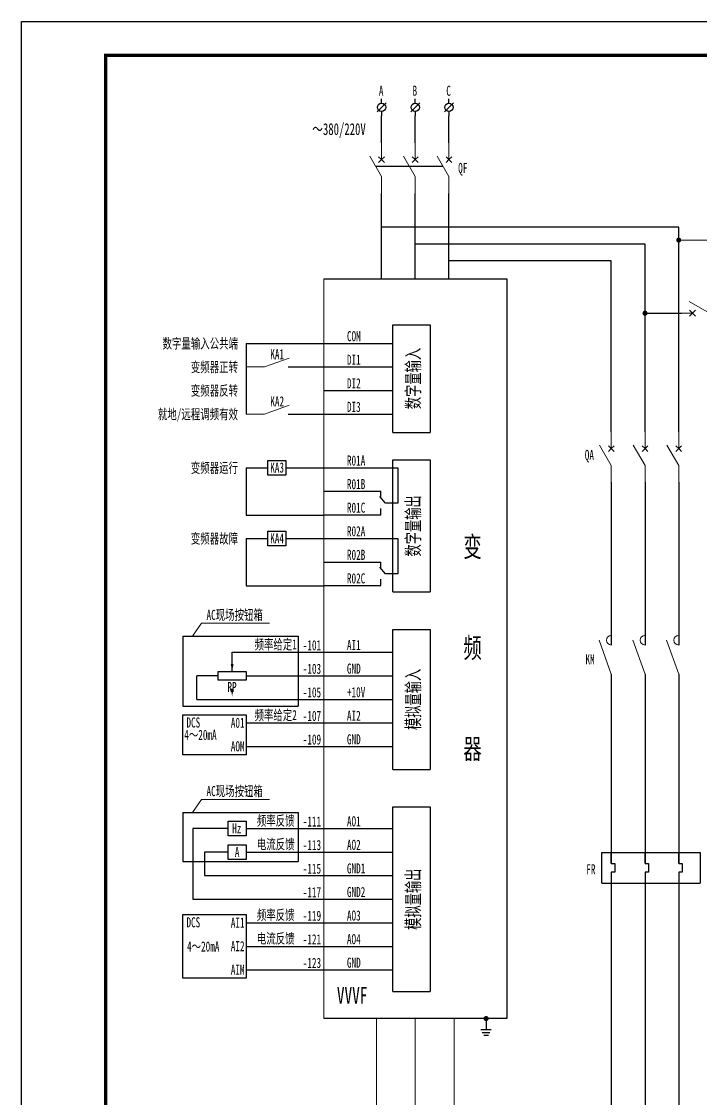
# Model space of a CAD drawing. Header units: millimetres. Extents: x 401220 to 2750366, y -101310 to 943175.
# Drawn here: x 791024 to 811175, y 648035 to 680022 of the extents above; entities that cross this region are included whole.
import ezdxf
from ezdxf.enums import TextEntityAlignment as Align

# ---------------------------------------------------------------- set-up
doc = ezdxf.new("R2010")
doc.units = ezdxf.units.MM
doc.linetypes.add('常规', pattern=[20, 10, 0, 10])
for name, color, linetype, lineweight in [('1轮廓实线层', 7, 'Continuous', 18), ('_0', 7, 'Continuous', 25), ('MX', 3, 'Continuous', 0), ('TEXT', 4, 'Continuous', 0)]:
    doc.layers.add(name, color=color, linetype=linetype, lineweight=lineweight)
for name, color, linetype in [('BORDER', 7, 'Continuous'), ('动力平面导线层', 3, '常规'), ('动力平面设备层', 1, 'Continuous'), ('图框', 7, 'Continuous'), ('标注-照明', 7, 'Continuous'), ('照明平面导线层', 3, 'Continuous'), ('照明平面设备层', 1, 'Continuous')]:
    doc.layers.add(name, color=color, linetype=linetype)
doc.styles.add('标准', font='NSimSun.ttf', dxfattribs={"width": 0.667})

# ---------------------------------------------------------------- blocks, each defined once
blk = doc.blocks.new('*U34')
at = {"layer": '1轮廓实线层'}
for p, q in [((0, 15), (0, 10)), ((0, 5), (-3.5, 11.06)), ((0, 10), (-0.88, 10.88)), ((0, 10), (-0.88, 9.12)), ((0, 10), (0.88, 10.88)), ((0, 10), (0.88, 9.12)), ((0, 5), (0, 0))]:
    blk.add_line(p, q, dxfattribs=at)
blk = doc.blocks.new('SYMB2_M_13')
for p, q in [((0, -1.25), (0, 0)), ((0, -2.5), (-1.33, -3.83)), ((0, -2.5), (1.33, -1.17)), ((0, -3.75), (0, -5))]:
    blk.add_line(p, q)
blk.add_circle((0, -2.5), 1.25)
blk = doc.blocks.new('*U33')
at = {"layer": '1轮廓实线层'}
for p, q in [((0, 15), (0, 10)), ((0, 5), (-3.5, 11.06)), ((0, 10), (-0.88, 10.88)), ((0, 10), (-0.88, 9.12)), ((0, 10), (0.88, 10.88)), ((0, 10), (0.88, 9.12)), ((0, 5), (0, 0))]:
    blk.add_line(p, q, dxfattribs=at)

msp = doc.modelspace()

# ---------------------------------------------------------------- hatches: boundary and pattern name
for points in [[(797315.9, 660938), (797275, 660714.6), (797234.1, 660938)], [(797315.9, 660203), (797275, 659979.6), (797234.1, 660203)]]:
    msp.add_hatch(color=256).paths.add_polyline_path(points)

# ---------------------------------------------------------------- linework, layer by layer
msp.add_line((796226.1, 659888.2), (796226.1, 660588.2))
at = {"linetype": 'ByBlock'}
for p, q in [((808247.4, 655339.7), (811169.8, 655339.7)), ((808247.4, 654434.8), (808247.4, 655339.7)), ((811169.8, 655339.7), (811169.8, 654434.8)), ((808529.4, 655015.4), (808637.2, 655015.4)), ((808637.2, 655015.4), (808637.2, 654759.1)), ((809529.4, 655015.4), (809637.2, 655015.4)), ((809637.2, 655015.4), (809637.2, 654759.1)), ((810529.4, 655015.4), (810637.2, 655015.4)), ((810637.2, 655015.4), (810637.2, 654759.1)), ((808637.2, 654759.1), (808529.4, 654759.1)), ((809637.2, 654759.1), (809529.4, 654759.1)), ((810637.2, 654759.1), (810529.4, 654759.1)), ((808247.4, 654434.8), (811169.8, 654434.8))]:
    msp.add_line(p, q, dxfattribs=at)
at = {"color": 7, "linetype": 'ByBlock', "lineweight": 20, "const_width": 75}
for points in [[(810491.9, 673529.7, 1), (810566.9, 673529.7, 1)], [(809491.9, 671358.9, 1), (809566.9, 671358.9, 1)], [(804812.4, 650446.1, 1), (804812.4, 650371.1, 1)]]:
    msp.add_lwpolyline(points, format="xyb", close=True, dxfattribs=at)
msp.add_lwpolyline([(796860.1, 660460.9), (796860.1, 660715.4), (797689.9, 660715.4), (797689.9, 660460.9)], close=True)
at = {"layer": '_0', "color": 0, "linetype": 'ByBlock', "ltscale": 500}
msp.add_line((801535.8, 675722.2), (803535.8, 675722.2), dxfattribs=at)
at = {"layer": '_0', "color": 0, "linetype": 'ByBlock'}
for p, q in [((801710.8, 672378.4), (801710.8, 674919.1)), ((802710.8, 672378.4), (802710.8, 674919.1)), ((803710.8, 672378.4), (803710.8, 674919.1)), ((810529.4, 667835.5), (810529.4, 673913.7)), ((809529.4, 667835.5), (809529.4, 673413.7)), ((808529.4, 667835.5), (808529.4, 672913.7)), ((802047.2, 671012.1), (803157.2, 671012.1)), ((802047.2, 667812.2), (802047.2, 671012.1)), ((803157.2, 671012.1), (803157.2, 667812.2)), ((797689.9, 670462.1), (797689.9, 668362.1)), ((797689.9, 670462.1), (799994.5, 670462.1)), ((799994.5, 670462.1), (802047.2, 670462.1)), ((799994.5, 669762.1), (802047.2, 669762.1)), ((799994.5, 669062.1), (802047.2, 669062.1)), ((799994.5, 668362.1), (802047.2, 668362.1)), ((802047.2, 667812.2), (803157.2, 667812.2)), ((802047.2, 667002.1), (803157.2, 667002.1)), ((802047.2, 663081.8), (802047.2, 667002.1)), ((803157.2, 667002.1), (803157.2, 663081.8)), ((797689.9, 666768.4), (798337.6, 666768.4)), ((798869.3, 666768.4), (799287.9, 666768.4)), ((798869.3, 666768.4), (799994.5, 666768.4)), ((799994.5, 666768.4), (801419.5, 666768.4)), ((799994.5, 666068.4), (801419.5, 666068.4)), ((797689.9, 665364.3), (799994.4, 665364.3)), ((799994.5, 665368.4), (801419.5, 665368.4)), ((797689.9, 664668.4), (798337.6, 664668.4)), ((798869.3, 664668.4), (799994.5, 664668.4)), ((798869.3, 664668.4), (799287.9, 664668.4)), ((799994.5, 664668.4), (801419.5, 664668.4)), ((799994.5, 663968.4), (801419.5, 663968.4)), ((797689.9, 663264.3), (799994.4, 663264.3)), ((799994.5, 663268.4), (801419.5, 663268.4)), ((802047.2, 663081.8), (803157.2, 663081.8)), ((802047.2, 661969), (803157.2, 661969)), ((802047.2, 657807.4), (802047.2, 661969)), ((803157.2, 661969), (803157.2, 657807.4)), ((797275, 661288.2), (802047.2, 661288.2)), ((797689.9, 660588.2), (802047.2, 660588.2)), ((796226.1, 659888.2), (802047.2, 659888.2)), ((797689.9, 659188.2), (802047.2, 659188.2)), ((797689.9, 658488.2), (802047.2, 658488.2)), ((802047.2, 657807.4), (803157.2, 657807.4)), ((802047.2, 656694.6), (803157.2, 656694.6)), ((802047.2, 651211.5), (802047.2, 656694.6)), ((803157.2, 656694.6), (803157.2, 651211.5)), ((797689.9, 656053.1), (802047.2, 656053.1)), ((797689.9, 655353.1), (802047.2, 655353.1)), ((796457.2, 654653.1), (802047.2, 654653.1)), ((796106.7, 653953.1), (802047.2, 653953.1)), ((797689.9, 653253.1), (802047.2, 653253.1)), ((797689.9, 652553.1), (802047.2, 652553.1)), ((797689.9, 651853.1), (802047.2, 651853.1)), ((802047.2, 651211.5), (803157.2, 651211.5)), ((804812.4, 650408.7), (804812.4, 650079.6))]:
    msp.add_line(p, q, dxfattribs=at)
at = {"layer": '_0', "linetype": 'ByBlock'}
for p, q in [((810529.4, 673913.7), (801710.8, 673913.7)), ((809529.4, 673413.7), (802710.8, 673413.7)), ((808529.4, 672913.7), (803710.8, 672913.7))]:
    msp.add_line(p, q, dxfattribs=at)
at = {"layer": '_0', "color": 6, "linetype": 'ByBlock', "ltscale": 1500}
for p, q in [((795811.4, 661763.4), (795811.4, 659688.7)), ((795811.4, 661763.4), (799230, 661763.4)), ((799230, 661763.4), (799230, 659688.7)), ((795811.4, 659688.7), (799230, 659688.7)), ((795811.4, 656528.2), (795811.4, 655074.3)), ((795811.4, 656528.2), (799230, 656528.2)), ((799230, 656528.2), (799230, 655074.3)), ((795811.4, 655074.3), (799230, 655074.3))]:
    msp.add_line(p, q, dxfattribs=at)
at = {"layer": '_0', "color": 4, "linetype": 'ByBlock', "ltscale": 10}
for p, q in [((795811.4, 658242.2), (795811.4, 659434.1)), ((795811.4, 659434.1), (797689.9, 659434.1)), ((797689.9, 659434.1), (797689.9, 658242.2)), ((797689.9, 658242.2), (795811.4, 658242.2)), ((795811.4, 653499), (797689.9, 653499)), ((795811.4, 651607.1), (795811.4, 653499)), ((797689.9, 653499), (797689.9, 651607.1)), ((797689.9, 651607.1), (795811.4, 651607.1))]:
    msp.add_line(p, q, dxfattribs=at)
at = {"layer": 'BORDER', "linetype": 'ByBlock'}
for p, q in [((808529.4, 666335.5), (808529.4, 661503.2)), ((809529.4, 666335.5), (809529.4, 661503.2)), ((810529.4, 666335.5), (810529.4, 661503.2)), ((808529.4, 660637.1), (808529.4, 655015.4)), ((809529.4, 660637.1), (809529.4, 655015.4)), ((810529.4, 660637.1), (810529.4, 655015.4)), ((797158.2, 656053.1), (796106.7, 656053.1)), ((796106.7, 656053.1), (796106.7, 653953.1)), ((796457.2, 655353.1), (796457.2, 654653.1)), ((797158.2, 655353.1), (796457.2, 655353.1)), ((808529.4, 654759.1), (808529.4, 647049.5)), ((809529.4, 654759.1), (809529.4, 646569.1)), ((810529.4, 654759.1), (810529.4, 647049.5))]:
    msp.add_line(p, q, dxfattribs=at)
at = {"layer": 'BORDER'}
for p, q in [((797275, 660715.4), (797275, 661288.2)), ((796860.1, 660588.2), (796226.1, 660588.2))]:
    msp.add_line(p, q, dxfattribs=at)
at = {"layer": 'BORDER', "linetype": 'ByBlock'}
for points in [[(798337.6, 666983.9), (798869.3, 666983.9), (798869.3, 666552.9), (798337.6, 666552.9)], [(798337.6, 664883.9), (798869.3, 664883.9), (798869.3, 664452.9), (798337.6, 664452.9)], [(797158.2, 656268.5), (797689.9, 656268.5), (797689.9, 655837.6), (797158.2, 655837.6)], [(797158.2, 655568.5), (797689.9, 655568.5), (797689.9, 655137.6), (797158.2, 655137.6)]]:
    msp.add_lwpolyline(points, close=True, dxfattribs=at)
at = {"layer": 'MX', "color": 7, "linetype": 'ByBlock', "lineweight": 20}
for p, q in [((808529.4, 660637.1), (808168.5, 661647.6)), ((809529.4, 660637.1), (809168.5, 661647.6)), ((810529.4, 660637.1), (810168.5, 661647.6)), ((801556, 650417.5), (801556, 647252.4)), ((802710.8, 650408.7), (802710.8, 646697.6)), ((803865.7, 650408.7), (803865.7, 647234.5))]:
    msp.add_line(p, q, dxfattribs=at)
for centre in [(808529.4, 661647.6), (809529.4, 661647.6), (810529.4, 661647.6)]:
    msp.add_arc(centre, 144.4, 90, 269.99999, dxfattribs=at)
at = {"layer": 'TEXT', "color": 7, "linetype": 'ByBlock', "ltscale": 100}
msp.add_line((799994.5, 650408.7), (799994.5, 672378.4), dxfattribs=at)
at = {"layer": '动力平面导线层', "color": 0, "linetype": 'ByBlock', "lineweight": -3, "ltscale": 100}
for p, q in [((798939.7, 669762.1), (799994.5, 669762.1)), ((798939.7, 668362.1), (799994.5, 668362.1))]:
    msp.add_line(p, q, dxfattribs=at)
at = {"layer": '动力平面导线层', "color": 0, "linetype": 'ByBlock'}
for p, q in [((797689.9, 666768.4), (797689.9, 665364.3)), ((797689.9, 664668.4), (797689.9, 663264.3))]:
    msp.add_line(p, q, dxfattribs=at)
at = {"layer": '动力平面设备层', "color": 0, "linetype": 'ByBlock', "lineweight": -3, "ltscale": 100}
for p, q in [((801710.8, 676419.1), (801710.8, 677223.2)), ((802710.8, 676419.1), (802710.8, 677223.2)), ((803710.8, 676419.1), (803710.8, 677223.2)), ((799994.5, 672378.4), (805427.2, 672378.4)), ((805427.2, 672378.4), (805427.2, 650408.7)), ((801419.5, 666768.4), (802188.1, 666768.4)), ((802188.1, 666768.4), (802188.1, 665718.4)), ((801419.5, 666068.4), (801691.1, 666068.4)), ((801691.1, 665874.6), (801691.1, 666068.4)), ((801829.5, 665718.4), (801655.8, 665914.2)), ((802188.1, 665718.4), (801829.5, 665718.4)), ((801419.5, 665368.4), (801691.1, 665368.4)), ((801691.1, 665368.4), (801691.1, 665562.2)), ((801419.5, 664668.4), (802188.1, 664668.4)), ((802188.1, 664668.4), (802188.1, 663618.4)), ((801419.5, 663968.4), (801691.1, 663968.4)), ((801829.5, 663618.4), (801655.8, 663814.2)), ((801691.1, 663774.6), (801691.1, 663968.4)), ((801691.1, 663268.4), (801691.1, 663462.2)), ((802188.1, 663618.4), (801829.5, 663618.4)), ((801419.5, 663268.4), (801691.1, 663268.4)), ((808529.4, 655015.4), (808529.4, 655339.7)), ((809529.4, 655015.4), (809529.4, 655339.7)), ((810529.4, 655015.4), (810529.4, 655339.7)), ((808529.4, 654759.1), (808529.4, 654434.8)), ((809529.4, 654759.1), (809529.4, 654434.8)), ((810529.4, 654759.1), (810529.4, 654434.8)), ((805427.2, 650408.7), (799994.5, 650408.7)), ((804657.6, 650079.6), (804967.2, 650079.6)), ((804699.3, 649995.4), (804925.5, 649995.4)), ((804741.1, 649911.2), (804883.8, 649911.2))]:
    msp.add_line(p, q, dxfattribs=at)
at = {"layer": '图框', "linetype": 'Continuous', "lineweight": 100, "const_width": 100}
msp.add_lwpolyline([(793524.2, 639021.7), (849424.2, 639021.7), (849424.2, 679021.7), (793524.2, 679021.7)], close=True, dxfattribs=at)
at = {"layer": '标注-照明', "linetype": 'ByBlock', "lineweight": 25, "ltscale": 100}
msp.add_line((809529.4, 671358.9), (810608.5, 671358.9), dxfattribs=at)
at = {"layer": '照明平面导线层', "color": 0, "linetype": 'ByBlock', "lineweight": 20}
for p, q in [((810529.4, 673529.7), (811687.6, 673529.7)), ((798237.9, 669762.1), (798969, 670023.6)), ((797689.9, 669762.1), (798237.9, 669762.1)), ((798237.9, 668362.1), (798969, 668623.6)), ((797689.9, 668362.1), (798237.9, 668362.1))]:
    msp.add_line(p, q, dxfattribs=at)
at = {"layer": '照明平面导线层', "color": 6, "linetype": 'ByBlock', "lineweight": 20}
for p, q in [((796367.7, 662148.7), (796102.8, 661763.4)), ((796365.1, 662148.7), (798383.8, 662148.7)), ((796367.7, 656913.6), (796102.8, 656528.2)), ((796365.1, 656913.6), (798383.8, 656913.6))]:
    msp.add_line(p, q, dxfattribs=at)
at = {"layer": '照明平面设备层', "color": 0, "lineweight": -3, "ltscale": 100}
msp.add_lwpolyline([(791024.2, 680021.7), (850424.2, 680021.7), (850424.2, 638021.7), (791024.2, 638021.7)], close=True, dxfattribs=at)

# ---------------------------------------------------------------- block references
at = {"layer": '_0', "color": 7, "linetype": 'ByBlock', "xscale": 100, "yscale": 100, "zscale": 100, "rotation": 180}
for p in [(801710.8, 677223.2), (802710.8, 677223.2), (803710.8, 677223.2)]:
    msp.add_blockref('SYMB2_M_13', p, dxfattribs=at)
at = {"layer": '_0', "color": 3, "linetype": 'ByBlock', "xscale": 100, "yscale": 100, "zscale": 100}
for p in [(801710.8, 674919.1), (802710.8, 674919.1), (803710.8, 674919.1), (808529.4, 666335.5), (809529.4, 666335.5), (810529.4, 666335.5)]:
    msp.add_blockref('*U34', p, dxfattribs=at)
at = {"layer": '_0', "color": 3, "linetype": 'ByBlock', "xscale": -100, "yscale": 100, "zscale": 100, "rotation": 90}
msp.add_blockref('*U33', (811942.6, 671358.9), dxfattribs=at)

# ---------------------------------------------------------------- texts
at = {"layer": 'TEXT', "color": 7, "linetype": 'ByBlock', "ltscale": 100, "style": '标准', "width": 0.667}
for s, height, p in [('A', 300, (801698.5, 677815.6)), ('B', 300, (802698.5, 677815.6)), ('C', 300, (803698.5, 677815.6)), ('～380/220V', 350, (800445.9, 676652)), ('QF', 300, (804119.8, 675522.3)), ('KA1', 300, (798611.6, 669991.4)), ('KA2', 300, (798611.6, 668591.4)), ('QA', 300, (807877.9, 666999.1)), ('KA3', 300, (798609.7, 666623.6)), ('KA4', 300, (798609.7, 664523.6)), ('变', 600, (804410.4, 664122.5)), ('频', 600, (804410.4, 661122.5)), ('频率给定1', 300, (798567.4, 661372.7)), ('KM', 300, (807898.2, 660930.5)), ('频率给定2', 300, (798567.4, 659272.7)), ('器', 600, (804410.4, 658122.5)), ('频率反馈', 300, (798567.4, 656137.6)), ('电流反馈', 300, (798567.4, 655437.6)), ('FR', 300, (807922.6, 654690.8)), ('频率反馈', 300, (798567.4, 653337.6)), ('电流反馈', 300, (798567.4, 652637.6))]:
    msp.add_text(s, height=height, dxfattribs=at).set_placement(p, align=Align.CENTER)
for s, p in [('COM', (800682.2, 670526.7)), ('DI1', (800682.2, 669826.7)), ('DI2', (800682.2, 669126.7)), ('DI3', (800682.2, 668426.7)), ('R01A', (800682.2, 666833)), ('R01B', (800682.2, 666133)), ('R01C', (800682.2, 665433)), ('R02A', (800682.2, 664733)), ('R02B', (800682.2, 664033)), ('R02C', (800682.2, 663333)), ('AI1', (800682.2, 661352.8)), ('GND', (800682.2, 660652.8)), ('+10V', (800682.2, 659952.8)), ('AI2', (800682.2, 659252.8)), ('GND', (800682.2, 658552.8)), ('AO1', (800682.2, 656117.7)), ('Hz', (797276, 655908.3)), ('AO2', (800682.2, 655417.7)), ('A', (797355.3, 655208.3)), ('GND1', (800682.2, 654717.7)), ('GND2', (800682.2, 654017.7)), ('AO3', (800682.2, 653317.7)), ('AO4', (800682.2, 652617.7)), ('GND', (800682.2, 651917.7))]:
    msp.add_text(s, height=300, dxfattribs=at).set_placement(p)
for s, p in [('数字量输入公共端', (797449.1, 670310.4)), ('变频器正转', (797449.1, 669610.4)), ('变频器反转', (797449.1, 668910.4)), ('就地/远程调频有效', (797449.1, 668210.4)), ('变频器运行', (797449.1, 666616.6)), ('变频器故障', (797449.1, 664516.6)), ('A01', (797644.3, 659044.9)), ('AOM', (797644.3, 658344.9)), ('AI1', (797644.3, 653109.8)), ('AI2', (797644.3, 652409.8)), ('AIM', (797644.3, 651709.8))]:
    msp.add_text(s, height=300, dxfattribs=at).set_placement(p, align=Align.RIGHT)
at = {"layer": 'TEXT', "color": 0, "linetype": 'ByBlock', "ltscale": 100, "style": '标准', "width": 0.667}
for s, p in [('数字量输入', (802845.5, 669418.1)), ('数字量输出', (802845.5, 665041.9)), ('模拟量输入', (802845.5, 659888.2)), ('模拟量输出', (802845.5, 653953.1))]:
    msp.add_text(s, height=400, rotation=90, dxfattribs=at).set_placement(p, align=Align.CENTER)
at = {"layer": 'TEXT', "color": 6, "linetype": 'ByBlock', "ltscale": 100, "style": '标准', "width": 0.667}
for p in [(797351.2, 662250.1), (797351.2, 657015)]:
    msp.add_text('AC现场按钮箱', height=300, dxfattribs=at).set_placement(p, align=Align.CENTER)
at = {"layer": 'TEXT', "color": 2, "linetype": 'ByBlock', "ltscale": 100, "style": '标准', "width": 0.667}
for s, p in [('-101', (799915.5, 661347.6)), ('-103', (799915.5, 660647.6)), ('-105', (799915.5, 659947.6)), ('-107', (799915.5, 659247.6)), ('-109', (799915.5, 658547.6)), ('-111', (799915.5, 656112.5)), ('-113', (799915.5, 655412.5)), ('-115', (799915.5, 654712.5)), ('-117', (799915.5, 654012.5)), ('-119', (799915.5, 653312.5)), ('-121', (799915.5, 652612.5)), ('-123', (799915.5, 651912.5))]:
    msp.add_text(s, height=300, dxfattribs=at).set_placement(p, align=Align.RIGHT)
at = {"layer": 'TEXT', "color": 7, "ltscale": 100, "style": '标准', "width": 0.667}
msp.add_text('RP', height=300, dxfattribs=at).set_placement((797135, 660106.2))
at = {"layer": 'TEXT', "color": 4, "linetype": 'ByBlock', "ltscale": 100, "style": '标准', "width": 0.667}
for p in [(795918.8, 659052.3), (795918.8, 653117.2)]:
    msp.add_text('DCS', height=300, dxfattribs=at).set_placement(p)
at = {"layer": 'TEXT', "color": 7, "linetype": 'ByBlock', "ltscale": 100, "style": '标准', "width": 0.667}
for p in [(796334.1, 658833), (796415.9, 652546.6)]:
    msp.add_text('4～20mA', height=300, dxfattribs=at).set_placement(p, align=Align.MIDDLE)
at = {"layer": 'TEXT', "color": 0, "linetype": 'ByBlock', "ltscale": 100, "style": '标准', "width": 0.667}
msp.add_text('VVVF', height=500, dxfattribs=at).set_placement((800383, 650848.2))

doc.saveas('drawing.dxf')
